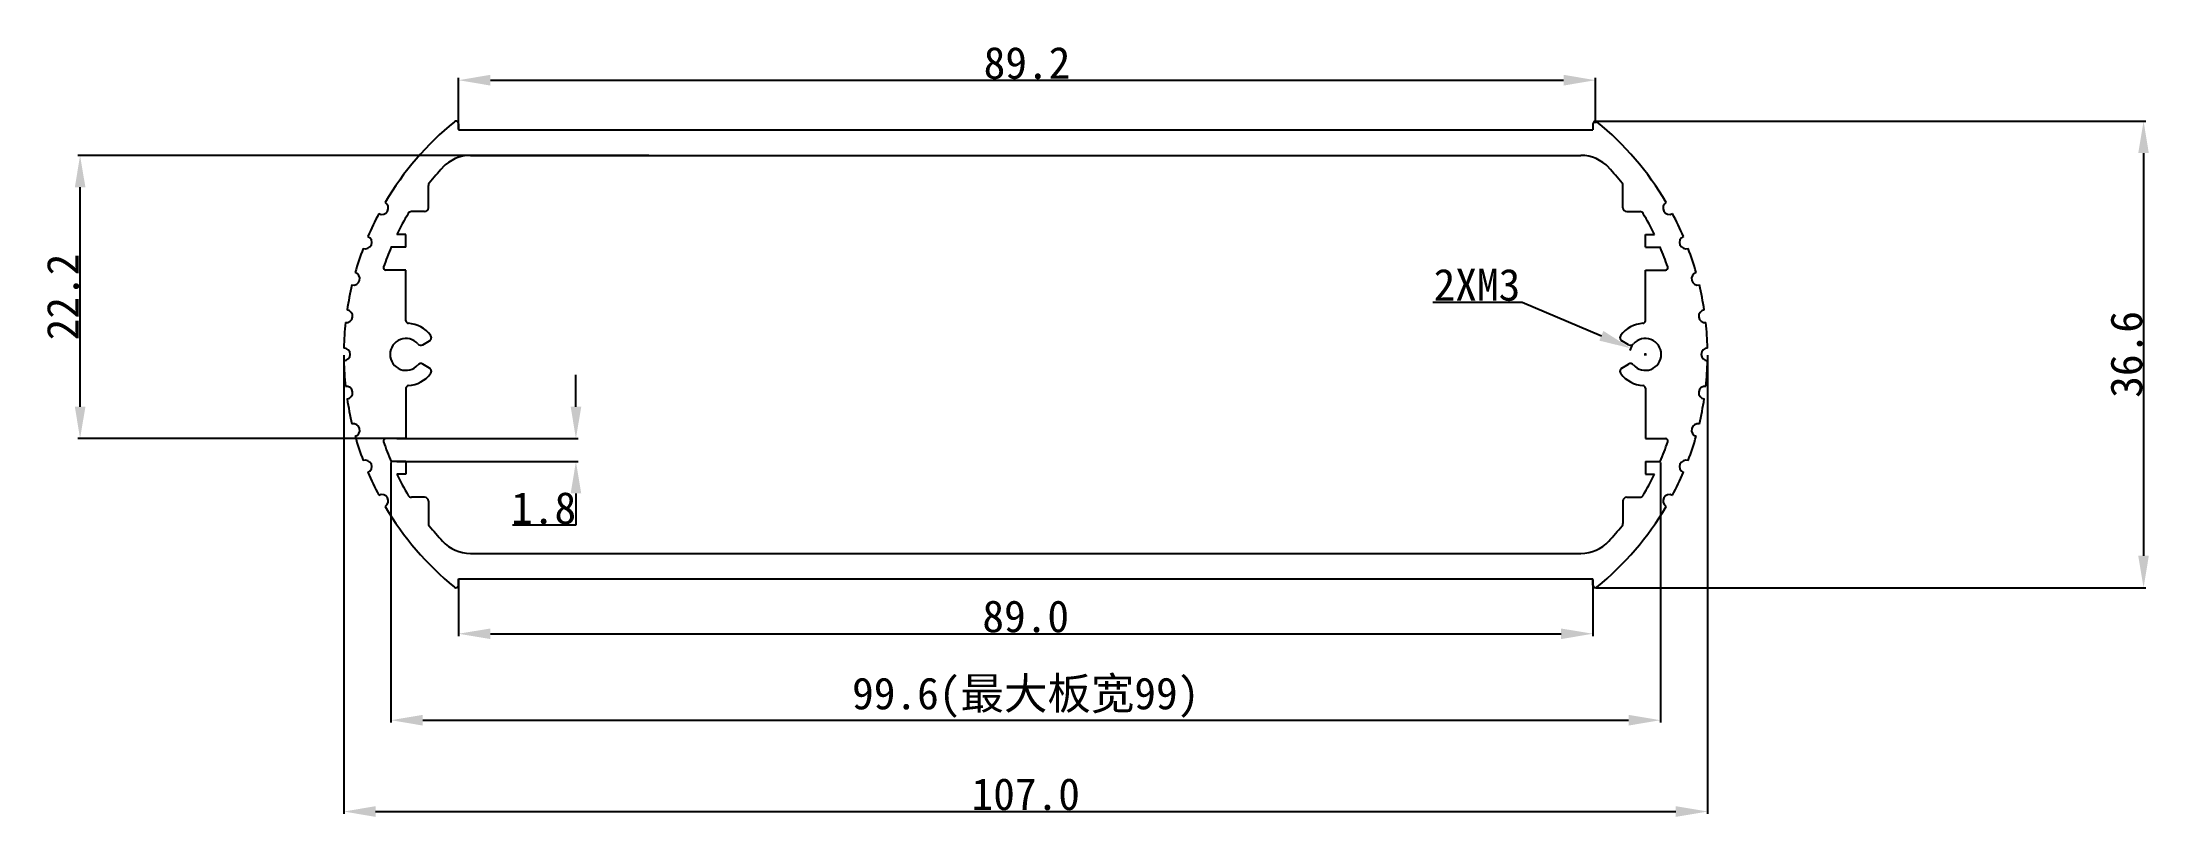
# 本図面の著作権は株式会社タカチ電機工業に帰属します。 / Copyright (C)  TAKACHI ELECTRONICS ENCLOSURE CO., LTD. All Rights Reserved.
# Model space of a CAD drawing. Header units: inches. Extents: x -12 to 153, y -31 to 29.
import ezdxf

# ---------------------------------------------------------------- set-up
doc = ezdxf.new("R2010")
doc.units = ezdxf.units.IN
doc.header["$MEASUREMENT"] = 0
doc.layers.get('Defpoints').update_dxf_attribs({"lineweight": 25})
doc.layers.add('1', color=30, linetype='Continuous')
doc.styles.get("Standard").update_dxf_attribs({"font": 'simhei.ttf'})
doc.dimstyles.get("Standard").update_dxf_attribs({"dimtxt": 2.5, "dimasz": 2.5, "dimexe": 0.18, "dimexo": 0.0625, "dimgap": 0.09, "dimtad": 1, "dimtoh": 1, "dimdec": 1, "dimzin": 0, "dimdsep": 46, "dimtxsty": 'Standard', "dimcen": 0.09, "dimadec": 0, "dimazin": 0, "dimtfac": 1, "dimtdec": 1, "dimtofl": 0, "dimtmove": 0, "dimatfit": 3, "dimfxl": 1, "dimtolj": 1, "dimtzin": 0, "dimarcsym": 0})

# ---------------------------------------------------------------- blocks, each defined once
blk = doc.blocks.new('*D34')
at = {"color": 0, "lineweight": -2}
for p, q in [((11.37, 4.89), (11.37, -31.06)), ((118.37, 4.89), (118.37, -31.06)), ((13.87, -30.88), (115.87, -30.88))]:
    blk.add_line(p, q, dxfattribs=at)
at = {"color": 0}
for points in [[(13.87, -30.46), (13.87, -31.3), (11.37, -30.88)], [(115.87, -30.46), (115.87, -31.3), (118.37, -30.88)]]:
    blk.add_solid(points, dxfattribs=at)
at = {"layer": 'Defpoints', "color": 0}
for p in [(11.37, 4.96), (118.37, 4.96), (118.37, -30.88)]:
    blk.add_point(p, dxfattribs=at)
at = {"color": 0, "insert": (64.87, -29.53), "char_height": 2.5, "attachment_point": 5}
blk.add_mtext('\\A1;107.0', dxfattribs=at)
blk = doc.blocks.new('*D35')
at = {"color": 0, "lineweight": -2}
for p, q in [((20.37, -12.71), (20.37, -17.12)), ((109.37, -12.71), (109.37, -17.12)), ((22.87, -16.94), (106.87, -16.94))]:
    blk.add_line(p, q, dxfattribs=at)
at = {"color": 0}
for points in [[(22.87, -16.53), (22.87, -17.36), (20.37, -16.94)], [(106.87, -16.53), (106.87, -17.36), (109.37, -16.94)]]:
    blk.add_solid(points, dxfattribs=at)
at = {"layer": 'Defpoints', "color": 0}
for p in [(20.37, -12.64), (109.37, -12.64), (109.37, -16.94)]:
    blk.add_point(p, dxfattribs=at)
at = {"color": 0, "insert": (64.87, -15.59), "char_height": 2.5, "attachment_point": 5}
blk.add_mtext('\\A1;89.0', dxfattribs=at)
blk = doc.blocks.new('*D37')
at = {"color": 0, "lineweight": -2}
for p, q in [((109.63, 23.24), (152.75, 23.24)), ((152.57, 20.74), (152.57, -10.83)), ((109.63, -13.33), (152.75, -13.33))]:
    blk.add_line(p, q, dxfattribs=at)
at = {"color": 0}
for points in [[(152.15, 20.74), (152.98, 20.74), (152.57, 23.24)], [(152.15, -10.83), (152.98, -10.83), (152.57, -13.33)]]:
    blk.add_solid(points, dxfattribs=at)
at = {"layer": 'Defpoints', "color": 0}
for p in [(109.57, 23.24), (109.57, -13.33), (152.57, -13.33)]:
    blk.add_point(p, dxfattribs=at)
at = {"color": 0, "insert": (151.23, 4.96), "char_height": 2.5, "attachment_point": 5, "rotation": 90}
blk.add_mtext('\\A1;36.6', dxfattribs=at)
blk = doc.blocks.new('*D41')
at = {"color": 0, "lineweight": -2}
for p, q in [((96.82, 9.06), (103.81, 9.06)), ((103.81, 9.06), (110.03, 6.42)), ((113.48, 4.87), (113.48, 5.05)), ((113.39, 4.96), (113.57, 4.96))]:
    blk.add_line(p, q, dxfattribs=at)
blk.add_arc((113.48, 4.96), 1.25, 141.7049, 165.2766, dxfattribs=at)
at = {"color": 0}
blk.add_solid([(110.19, 6.8), (109.87, 6.04), (112.33, 5.44)], dxfattribs=at)
at = {"layer": 'Defpoints', "color": 0}
for p in [(112.33, 5.44), (114.63, 4.47)]:
    blk.add_point(p, dxfattribs=at)
at = {"color": 0, "insert": (100.27, 10.4), "char_height": 2.5, "attachment_point": 5}
blk.add_mtext('\\A1;{\\f@SimHei|b0|i0|c134|p49;2XM3}', dxfattribs=at)
blk = doc.blocks.new('*D43')
at = {"color": 0, "lineweight": -2}
for p, q in [((29.58, 0.86), (29.58, 3.36)), ((15.53, -1.64), (29.76, -1.64)), ((15.53, -3.44), (29.76, -3.44)), ((29.58, -5.94), (29.58, -8.44)), ((29.58, -8.44), (24.61, -8.44))]:
    blk.add_line(p, q, dxfattribs=at)
at = {"color": 0}
for points in [[(29.17, 0.86), (30, 0.86), (29.58, -1.64)], [(29.17, -5.94), (30, -5.94), (29.58, -3.44)]]:
    blk.add_solid(points, dxfattribs=at)
at = {"layer": 'Defpoints', "color": 0}
for p in [(15.46, -1.64), (15.46, -3.44), (29.58, -3.44)]:
    blk.add_point(p, dxfattribs=at)
at = {"color": 0, "insert": (27.05, -7.1), "char_height": 2.5, "attachment_point": 5}
blk.add_mtext('\\A1;1.8', dxfattribs=at)
blk = doc.blocks.new('*D45')
at = {"color": 0, "lineweight": -2}
for p, q in [((35.31, 20.56), (-9.5, 20.56)), ((-9.32, 0.86), (-9.32, 18.06)), ((15.4, -1.64), (-9.5, -1.64))]:
    blk.add_line(p, q, dxfattribs=at)
at = {"color": 0}
for points in [[(-9.73, 18.06), (-8.9, 18.06), (-9.32, 20.56)], [(-9.73, 0.86), (-8.9, 0.86), (-9.32, -1.64)]]:
    blk.add_solid(points, dxfattribs=at)
at = {"layer": 'Defpoints', "color": 0}
for p in [(-9.32, 20.56), (35.37, 20.56), (15.46, -1.64)]:
    blk.add_point(p, dxfattribs=at)
at = {"color": 0, "insert": (-10.66, 9.46), "char_height": 2.5, "attachment_point": 5, "rotation": 90}
blk.add_mtext('\\A1;22.2', dxfattribs=at)
blk = doc.blocks.new('*D47')
at = {"layer": '1', "color": 0, "lineweight": -2}
for p, q in [((15.07, -3.51), (15.07, -23.9)), ((114.66, -3.51), (114.66, -23.9)), ((17.57, -23.72), (112.16, -23.72))]:
    blk.add_line(p, q, dxfattribs=at)
at = {"layer": '1', "color": 0}
for points in [[(17.57, -23.3), (17.57, -24.14), (15.07, -23.72)], [(112.16, -23.3), (112.16, -24.14), (114.66, -23.72)]]:
    blk.add_solid(points, dxfattribs=at)
at = {"layer": 'Defpoints', "color": 0}
for p in [(15.07, -3.44), (114.66, -3.44), (114.66, -23.72)]:
    blk.add_point(p, dxfattribs=at)
at = {"layer": '1', "color": 0, "insert": (64.87, -21.95), "char_height": 2.5, "width": 37.4459, "attachment_point": 5}
blk.add_mtext('\\A1;99.6(最大板宽99)', dxfattribs=at)
blk = doc.blocks.new('*D48')
at = {"color": 0, "lineweight": -2}
for p, q in [((20.37, 22.62), (20.37, 26.64)), ((22.87, 26.46), (107.07, 26.46)), ((109.57, 23.1), (109.57, 26.64))]:
    blk.add_line(p, q, dxfattribs=at)
at = {"color": 0}
for points in [[(22.87, 26.88), (22.87, 26.04), (20.37, 26.46)], [(107.07, 26.88), (107.07, 26.04), (109.57, 26.46)]]:
    blk.add_solid(points, dxfattribs=at)
at = {"layer": 'Defpoints', "color": 0}
for p in [(109.57, 26.46), (20.37, 22.56), (109.57, 23.04)]:
    blk.add_point(p, dxfattribs=at)
at = {"color": 0, "insert": (64.97, 27.8), "char_height": 2.5, "attachment_point": 5}
blk.add_mtext('\\A1;89.2', dxfattribs=at)

msp = doc.modelspace()

# ---------------------------------------------------------------- linework, layer by layer
for p, q in [((20.37, 23.04), (20.37, 22.56)), ((20.37, 22.56), (109.37, 22.56)), ((109.37, 23.04), (109.37, 22.56)), ((21.31, 20.56), (108.42, 20.56)), ((18.01, 16.46), (18.01, 18.2)), ((111.72, 16.46), (111.72, 18.2)), ((17.71, 16.16), (16.68, 16.16)), ((112.02, 16.16), (113.05, 16.16)), ((16.25, 13.36), (15.07, 13.36)), ((16.25, 14.36), (15.53, 14.36)), ((16.25, 13.36), (16.25, 14.36)), ((113.48, 14.36), (114.2, 14.36)), ((113.48, 13.36), (113.48, 14.36)), ((113.48, 13.36), (114.66, 13.36)), ((16.25, 11.56), (14.68, 11.56)), ((16.25, 7.6), (16.25, 11.56)), ((113.48, 11.56), (115.05, 11.56)), ((113.48, 7.6), (113.48, 11.56)), ((17.56, 5.72), (18.09, 6.02)), ((112.17, 5.72), (111.64, 6.02)), ((18.09, 3.89), (17.56, 4.2)), ((111.64, 3.89), (112.17, 4.2)), ((16.25, 2.31), (16.25, -1.64)), ((113.48, 2.31), (113.48, -1.64)), ((16.25, -1.64), (14.68, -1.64)), ((113.48, -1.64), (115.05, -1.64)), ((16.25, -3.44), (15.07, -3.44)), ((16.25, -4.44), (15.53, -4.44)), ((16.25, -3.44), (16.25, -4.44)), ((113.48, -3.44), (114.66, -3.44)), ((113.48, -3.44), (113.48, -4.44)), ((113.48, -4.44), (114.2, -4.44)), ((17.71, -6.24), (16.68, -6.24)), ((18.01, -6.54), (18.01, -8.29)), ((111.72, -6.54), (111.72, -8.29)), ((112.02, -6.24), (113.05, -6.24)), ((21.31, -10.64), (108.42, -10.64)), ((20.37, -12.64), (109.37, -12.64)), ((20.37, -13.13), (20.37, -12.64)), ((109.37, -13.13), (109.37, -12.64))]:
    msp.add_line(p, q)
for centre, radius, start, end in [((34.88, 4.96), 23.51, 129.1325, 149.5414), ((20.17, 23.04), 0.2, 0, 129.1325), ((109.57, 23.04), 0.2, 50.8675, 180), ((94.85, 4.96), 23.51, 30.4586, 50.8675), ((21.31, 17.56), 3, 90, 137.1115), ((108.42, 17.56), 3, 42.8885, 90), ((18.31, 18.2), 0.3, 141.3547, 180), ((34.88, 4.96), 21.51, 137.1115, 141.3547), ((94.85, 4.96), 21.51, 38.6453, 42.8885), ((111.42, 18.2), 0.3, 360, 38.6453), ((111.42, 18.2), 0.3, 360, 38.6453), ((14.36, 16.44, 20), 0.5, 241.3689, 60.1505), ((115.37, 16.44, 20), 0.5, 119.8495, 298.6311), ((34.88, 4.96), 23.51, 151.9781, 156.8514), ((34.88, 4.96), 21.51, 149.0816, 154.0919), ((16.68, 15.86), 0.3, 90, 149.0816), ((17.71, 16.46), 0.3, 270, 0), ((112.02, 16.46), 0.3, 180, 270), ((113.05, 15.86), 0.3, 30.9184, 90), ((94.85, 4.96), 21.51, 25.9081, 30.9184), ((94.85, 4.96), 23.51, 23.1486, 28.0219), ((34.88, 4.96), 23.51, 159.2882, 164.1615), ((13.07, 13.74, 20), 0.5, 248.679, 67.4606), ((34.88, 4.96), 21.51, 157.0177, 161.395), ((94.85, 4.96), 21.51, 18.605, 22.9823), ((116.66, 13.74, 20), 0.5, 112.5394, 291.321), ((94.85, 4.96), 23.51, 15.8385, 20.7118), ((14.68, 11.76), 0.2, 161.395, 270), ((115.05, 11.76), 0.2, 270, 18.605), ((34.88, 4.96), 23.51, 166.5982, 171.4716), ((12.13, 10.89, 20), 0.5, 255.989, 74.7707), ((117.6, 10.89, 20), 0.5, 105.2293, 284.011), ((94.85, 4.96), 23.51, 8.5284, 13.4018), ((11.56, 7.95, 20), 0.5, 263.2991, 82.0807), ((118.17, 7.95, 20), 0.5, 97.9193, 276.7009), ((34.88, 4.96), 23.51, 173.9083, 178.7816), ((16.45, 7.6), 0.2, 180, 265.6717), ((16.25, 4.96), 2.45, 38.0209, 85.6717), ((113.48, 4.96), 2.45, 94.3283, 141.9791), ((113.28, 7.6), 0.2, 274.3283, 0), ((94.85, 4.96), 23.51, 1.2184, 6.0917), ((11.37, 4.96), 0.5, 270.6092, 89.3908), ((11.37, 4.96, 5), 0.5, 270.6092, 89.3908), ((16.25, 4.96), 1.25, 41.1599, 318.8401), ((17.41, 5.98), 0.3, 221.1599, 300), ((17.94, 6.28), 0.3, 300, 38.0209), ((111.79, 6.28), 0.3, 141.9791, 240), ((112.32, 5.98), 0.3, 240, 318.8401), ((113.48, 4.96), 1.25, 221.1599, 138.8401), ((118.37, 4.96), 0.5, 90.6092, 269.3908), ((118.37, 4.96, 5), 0.5, 90.6092, 269.3908), ((34.88, 4.96), 23.51, 181.2184, 186.0917), ((16.25, 4.96), 2.45, 274.3283, 321.9791), ((17.41, 3.94), 0.3, 60, 138.8401), ((17.94, 3.63), 0.3, 321.9791, 60), ((111.79, 3.63), 0.3, 120, 218.0209), ((113.48, 4.96), 2.45, 218.0209, 265.6717), ((112.32, 3.94), 0.3, 41.1599, 120), ((94.85, 4.96), 23.51, 353.9083, 358.7816), ((11.56, 1.96), 0.5, 277.9193, 96.7009), ((11.56, 1.96, 5), 0.5, 277.9193, 96.7009), ((11.56, 1.96, 10), 0.5, 277.9193, 96.7009), ((11.56, 1.96, 15), 0.5, 277.9193, 96.7009), ((11.56, 1.96, 20), 0.5, 277.9193, 96.7009), ((16.45, 2.31), 0.2, 94.3283, 180), ((113.28, 2.31), 0.2, 360, 85.6717), ((118.17, 1.96), 0.5, 83.2991, 262.0807), ((118.17, 1.96, 5), 0.5, 83.2991, 262.0807), ((118.17, 1.96, 10), 0.5, 83.2991, 262.0807), ((118.17, 1.96, 15), 0.5, 83.2991, 262.0807), ((118.17, 1.96, 20), 0.5, 83.2991, 262.0807), ((34.88, 4.96), 23.51, 188.5284, 193.4018), ((94.85, 4.96), 23.51, 346.5982, 351.4716), ((12.13, -0.98), 0.5, 285.2293, 104.011), ((12.13, -0.98, 5), 0.5, 285.2293, 104.011), ((12.13, -0.98, 10), 0.5, 285.2293, 104.011), ((12.13, -0.98, 15), 0.5, 285.2293, 104.011), ((12.13, -0.98, 20), 0.5, 285.2293, 104.011), ((34.88, 4.96), 23.51, 195.8385, 200.7118), ((14.68, -1.84), 0.2, 90, 198.605), ((115.05, -1.84), 0.2, 341.395, 90), ((94.85, 4.96), 23.51, 339.2882, 344.1615), ((117.6, -0.98), 0.5, 75.989, 254.7707), ((117.6, -0.98, 5), 0.5, 75.989, 254.7707), ((117.6, -0.98, 10), 0.5, 75.989, 254.7707), ((117.6, -0.98, 15), 0.5, 75.989, 254.7707), ((117.6, -0.98, 20), 0.5, 75.989, 254.7707), ((34.88, 4.96), 21.51, 198.605, 202.9823), ((94.85, 4.96), 21.51, 337.0177, 341.395), ((13.07, -3.83), 0.5, 292.5394, 111.321), ((13.07, -3.83, 5), 0.5, 292.5394, 111.321), ((13.07, -3.83, 10), 0.5, 292.5394, 111.321), ((13.07, -3.83, 15), 0.5, 292.5394, 111.321), ((13.07, -3.83, 20), 0.5, 292.5394, 111.321), ((34.88, 4.96), 23.51, 203.1486, 208.0219), ((34.88, 4.96), 21.51, 205.9081, 210.9184), ((94.85, 4.96), 21.51, 329.0816, 334.0919), ((94.85, 4.96), 23.51, 331.9781, 336.8514), ((116.66, -3.83), 0.5, 68.679, 247.4606), ((116.66, -3.83, 5), 0.5, 68.679, 247.4606), ((116.66, -3.83, 10), 0.5, 68.679, 247.4606), ((116.66, -3.83, 15), 0.5, 68.679, 247.4606), ((116.66, -3.83, 20), 0.5, 68.679, 247.4606), ((14.36, -6.53), 0.5, 299.8495, 118.6311), ((14.36, -6.53, 5), 0.5, 299.8495, 118.6311), ((14.36, -6.53, 10), 0.5, 299.8495, 118.6311), ((14.36, -6.53, 15), 0.5, 299.8495, 118.6311), ((14.36, -6.53, 20), 0.5, 299.8495, 118.6311), ((16.68, -5.94), 0.3, 210.9184, 270), ((17.71, -6.54), 0.3, 360, 90), ((112.02, -6.54), 0.3, 90, 180), ((113.05, -5.94), 0.3, 270, 329.0816), ((115.37, -6.53), 0.5, 61.3689, 240.1505), ((115.37, -6.53, 5), 0.5, 61.3689, 240.1505), ((115.37, -6.53, 10), 0.5, 61.3689, 240.1505), ((115.37, -6.53, 15), 0.5, 61.3689, 240.1505), ((115.37, -6.53, 20), 0.5, 61.3689, 240.1505), ((34.88, 4.96), 23.51, 210.4586, 230.8675), ((94.85, 4.96), 23.51, 309.1325, 329.5414), ((18.31, -8.29), 0.3, 180, 218.6453), ((34.88, 4.96), 21.51, 218.6453, 222.8885), ((21.31, -7.64), 3, 222.8885, 270), ((108.42, -7.64), 3, 270, 317.1115), ((94.85, 4.96), 21.51, 317.1115, 321.3547), ((111.42, -8.29), 0.3, 321.3547, 0), ((20.17, -13.13), 0.2, 230.8675, 0), ((109.57, -13.13), 0.2, 180, 309.1325)]:
    msp.add_arc(centre, radius, start, end)

# ---------------------------------------------------------------- dimensions: what is measured, and where the dimension line sits
dim = msp.add_linear_dim(base=(109.57, 26.46), p1=(20.37, 22.56), p2=(109.57, 23.04), dimstyle='Standard')
dim.commit()
dim.dimension.update_dxf_attribs({"geometry": '*D48', "text_midpoint": (64.97, 27.8)})
for base, p1, p2, picture, middle in [((152.57, -13.33), (109.57, 23.24), (109.57, -13.33), '*D37', (151.23, 4.96)), ((-9.32, 20.56), (15.46, -1.64), (35.37, 20.56), '*D45', (-10.66, 9.46)), ((29.58, -3.44), (15.46, -1.64), (15.46, -3.44), '*D43', (27.05, -7.1))]:
    dim = msp.add_linear_dim(base=base, p1=p1, p2=p2, angle=90, dimstyle='Standard')
    dim.commit()
    dim.dimension.update_dxf_attribs({"geometry": picture, "text_midpoint": middle})
dim = msp.add_diameter_dim_2p(p1=(114.63, 4.47), p2=(112.33, 5.44), text='{\\f@SimHei|b0|i0|c134|p49;2XM3}', dimstyle='Standard')
dim.commit()
dim.dimension.update_dxf_attribs({"geometry": '*D41', "text_midpoint": (100.27, 9.06), "dimtype": 163})
for base, p1, p2, picture, middle in [((118.37, -30.88), (11.37, 4.96), (118.37, 4.96), '*D34', (64.87, -30.88)), ((109.37, -16.94), (20.37, -12.64), (109.37, -12.64), '*D35', (64.87, -16.94))]:
    dim = msp.add_linear_dim(base=base, p1=p1, p2=p2, dimstyle='Standard')
    dim.commit()
    dim.dimension.update_dxf_attribs({"geometry": picture, "text_midpoint": middle, "dimtype": 160})
at = {"layer": '1'}
dim = msp.add_linear_dim(base=(114.66, -23.72), p1=(15.07, -3.44), p2=(114.66, -3.44), text='<>(最大板宽99)', dimstyle='Standard', dxfattribs=at)
dim.commit()
dim.dimension.update_dxf_attribs({"geometry": '*D47', "text_midpoint": (64.87, -23.72), "dimtype": 160})

doc.saveas('drawing.dxf')
